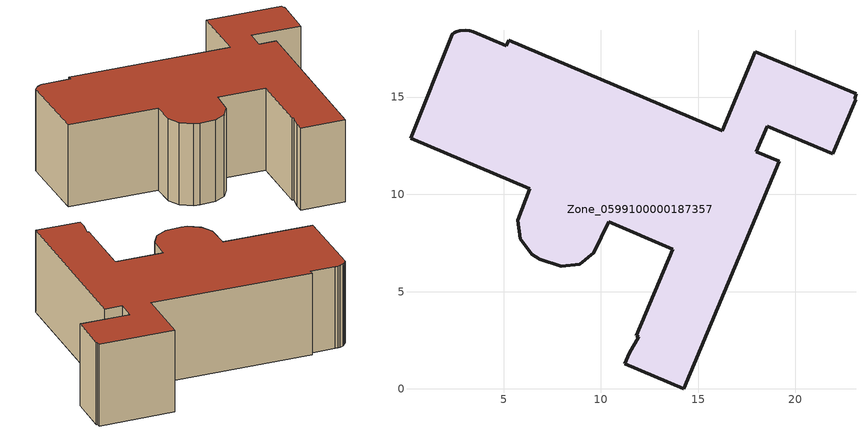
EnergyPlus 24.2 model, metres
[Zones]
Zone_0599100000187357
 floor ground (C_G): 5.14,17.63 5.26,17.91 16.25,13.27 17.94,17.32 23.12,15.16 23.05,14.91 23.11,14.88 21.93,12.09 18.55,13.5 17.99,12.2 19.18,11.71 14.26,0 11.22,1.28 11.45,1.84 11.95,2.67 11.83,2.73 13.7,7.19 10.4,8.58 9.65,6.99 8.91,6.41 7.96,6.31 6.86,6.67 6.45,6.93 5.87,7.72 5.74,8.67 6.34,10.29 0.22,12.88 2.37,18.23 2.48,18.31 2.57,18.35 2.76,18.42 3.05,18.44 3.25,18.41 3.44,18.35 z0
 wall outside (C_F): 5.26,17.91 5.14,17.63 3.44,18.35 3.25,18.41 3.05,18.44 2.76,18.42 2.57,18.35 2.48,18.31 2.37,18.23 0.22,12.88 6.34,10.29 5.74,8.67 5.87,7.72 6.45,6.93 6.86,6.67 7.96,6.31 8.91,6.41 9.65,6.99 10.4,8.58 13.7,7.19 11.83,2.73 11.95,2.67 11.45,1.84 11.22,1.28 14.26,0 19.18,11.71 17.99,12.2 18.55,13.5 21.93,12.09 23.11,14.88 23.05,14.91 23.12,15.16 17.94,17.32 16.25,13.27 5.26,17.91 z0:6.34
 roof outside (C_R): 23.11,14.88 23.05,14.91 23.12,15.16 17.94,17.32 16.25,13.27 5.26,17.91 5.14,17.63 3.44,18.35 3.25,18.41 3.05,18.44 2.76,18.42 2.57,18.35 2.48,18.31 2.37,18.23 0.22,12.88 6.34,10.29 5.74,8.67 5.87,7.72 6.45,6.93 6.86,6.67 7.96,6.31 8.91,6.41 9.65,6.99 10.4,8.58 13.7,7.19 11.83,2.73 11.95,2.67 11.45,1.84 11.22,1.28 14.26,0 19.18,11.71 17.99,12.2 18.55,13.5 21.93,12.09 z6.34
[BUILDING]
Pand.0599100000187357: North Axis=0; Terrain=City; Loads Convergence Tolerance Value=0.04; Temperature Convergence Tolerance Value=0.4; Solar Distribution=FullExterior; Maximum Number of Warmup Days=25; Minimum Number of Warmup Days=1
[Site:Location]
Rotterdam.The.Hague.AP_ZH_NLD Design_Conditions: Latitude=51.96; Longitude=4.45; Time Zone=1; Elevation=-4.5
[SITE:GROUNDTEMPERATURE:BUILDINGSURFACE]
18, 18, 18, 18, 18, 18, 18, 18, 18, 18, 18, 18
[MATERIAL] Thermal Absorptance=0.9; Solar Absorptance=0.7; Visible Absorptance=0.7
Name | Roughness | Thickness | Conductivity | Density | Specific Heat
G.D.1975-1991 | MediumSmooth | 0.15 | 0.288461 | 540 | 1210
F.D.1975-1991 | Rough | 0.3 | 0.230769 | 1920 | 840
R.D.1975-1991 | MediumRough | 0.2 | 0.153846 | 1500 | 1000
[CONSTRUCTION]
C_G: G.D.1975-1991
C_F: F.D.1975-1991
C_R: R.D.1975-1991
[ZONE]
Zone_0599100000187357: Type=1; Multiplier=1; Ceiling Height=Autocalculate; Volume=Autocalculate; Floor Area=autocalculate; Part of Total Floor Area=Yes
[ZONEINFILTRATION:DESIGNFLOWRATE]
Infil_Zone_0599100000187357: Zone or ZoneList or Space or SpaceList=Zone_0599100000187357; Schedule=AlwaysOn; Design Flow Rate Calculation Method=Flow/Area; Flow Rate per Floor Area=0.0042; Constant Term Coefficient=1; Temperature Term Coefficient=0; Velocity Term Coefficient=0; Velocity Squared Term Coefficient=0
[HVACTEMPLATE:ZONE:IDEALLOADSAIRSYSTEM]
Zone_0599100000187357: Maximum Heating Supply Air Temperature=50; Minimum Cooling Supply Air Temperature=13; Maximum Heating Supply Air Humidity Ratio=0.0156; Minimum Cooling Supply Air Humidity Ratio=0.0077; Heating Limit=NoLimit; Cooling Limit=NoLimit; Dehumidification Control Type=ConstantSensibleHeatRatio; Cooling Sensible Heat Ratio=0.7; Dehumidification Setpoint=60; Humidification Control Type=None; Humidification Setpoint=30; Outdoor Air Method=None; Outdoor Air Flow Rate per Person=0.00944; Outdoor Air Flow Rate per Zone Floor Area=0; Outdoor Air Flow Rate per Zone=0; Demand Controlled Ventilation Type=None; Outdoor Air Economizer Type=NoEconomizer; Heat Recovery Type=None; Sensible Heat Recovery Effectiveness=0.7; Latent Heat Recovery Effectiveness=0.65
[ZONECONTROL:THERMOSTAT]
ThermostatControl_Zone_0599100000187357: Zone or ZoneList=Zone_0599100000187357; Control Type Schedule=DualSetpointControlType; Control 1=Thermostat_Zone_0599100000187357; Temperature Difference Between Cutout And Setpoint=0
[THERMOSTATSETPOINT:DUALSETPOINT]
Thermostat_Zone_0599100000187357: Heating Setpoint Temperature Schedule=HeatingSetpoint_Zone_0599100000187357; Cooling Setpoint Temperature Schedule=CoolingSetpoint_Zone_0599100000187357
[SCHEDULE:COMPACT]
HeatingSetpoint_Zone_0599100000187357: Through: 12/31, For: AllDays, Until: 24:00, 21
CoolingSetpoint_Zone_0599100000187357: Through: 12/31, For: AllDays, Until: 24:00, 24
DualSetpointControlType: Through: 12/31, For: AllDays, Until: 24:00, 4
AlwaysOn: Through: 12/31, For: AllDays, Until: 24:00, 1
